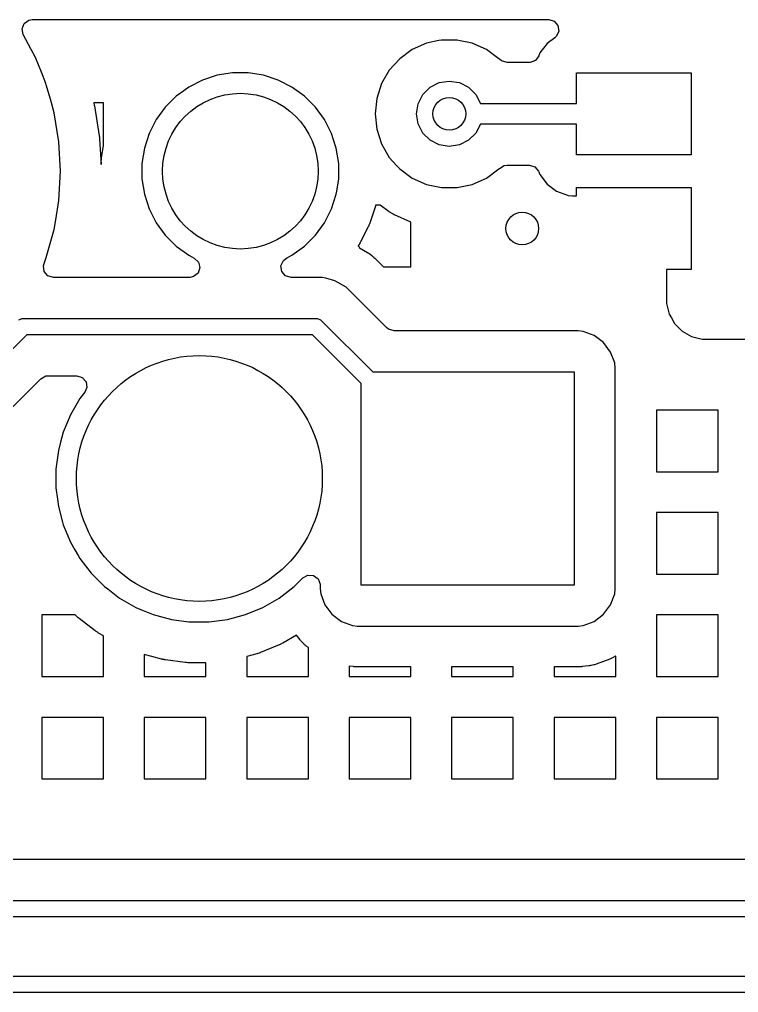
# Model space of a CAD drawing. Extents: x 2.49 to 8.57, y -5.87 to -1.87.
# Drawn here: x 6.964 to 7.3094, y -2.8491 to -2.3816 of the extents above; entities that cross this region are included whole.
import ezdxf

# ---------------------------------------------------------------- set-up
doc = ezdxf.new("R2010")
doc.units = 0
doc.header["$MEASUREMENT"] = 0
doc.layers.add('BLACK', color=7, linetype='CONTINUOUS')

msp = doc.modelspace()

# ---------------------------------------------------------------- linework, layer by layer
at = {"layer": 'BLACK', "linetype": 'CONTINUOUS'}
for p, q in [((6.96522, -2.38603), (6.96622, -2.38346)), ((6.96622, -2.38346), (6.96844, -2.38184)), ((6.96844, -2.38184), (6.97009, -2.38155)), ((6.97009, -2.38155), (7.2182, -2.38155)), ((7.2182, -2.38155), (7.22084, -2.38233)), ((7.22084, -2.38233), (7.22264, -2.38441)), ((6.96577, -2.38872), (6.96522, -2.38603)), ((6.96964, -2.39601), (6.96577, -2.38872)), ((7.22304, -2.38713), (7.22189, -2.38963)), ((7.22264, -2.38441), (7.22304, -2.38713)), ((7.15946, -2.39298), (7.15265, -2.39601)), ((7.16547, -2.3917), (7.15946, -2.39298)), ((7.15946, -2.39298), (7.15946, -2.39298)), ((7.16675, -2.39143), (7.16547, -2.3917)), ((7.1742, -2.39143), (7.16675, -2.39143)), ((7.17569, -2.39175), (7.1742, -2.39143)), ((7.18149, -2.39298), (7.17569, -2.39175)), ((7.1883, -2.39601), (7.18149, -2.39298)), ((7.18149, -2.39298), (7.18149, -2.39298)), ((7.21742, -2.39312), (7.21402, -2.39766)), ((7.22113, -2.39034), (7.21742, -2.39312)), ((7.21742, -2.39312), (7.21742, -2.39312)), ((7.22189, -2.38963), (7.22113, -2.39034)), ((6.97165, -2.3998), (6.96964, -2.39601)), ((7.15265, -2.39601), (7.14662, -2.40039)), ((7.15265, -2.39601), (7.15265, -2.39601)), ((7.19433, -2.40039), (7.1883, -2.39601)), ((7.1883, -2.39601), (7.1883, -2.39601)), ((7.21402, -2.39766), (7.21349, -2.39908)), ((7.21402, -2.39766), (7.21402, -2.39766)), ((7.21402, -2.39766), (7.21402, -2.39766)), ((6.97447, -2.40688), (6.97165, -2.3998)), ((6.97165, -2.3998), (6.97165, -2.3998)), ((6.97165, -2.3998), (6.97165, -2.3998)), ((7.14662, -2.40039), (7.14163, -2.40593)), ((7.19455, -2.40064), (7.19433, -2.40039)), ((7.19433, -2.40039), (7.19433, -2.40039)), ((7.19554, -2.40148), (7.19455, -2.40064)), ((7.19818, -2.40226), (7.19554, -2.40148)), ((7.20892, -2.40226), (7.19818, -2.40226)), ((7.20927, -2.40225), (7.20892, -2.40226)), ((7.21184, -2.40128), (7.20927, -2.40225)), ((7.21349, -2.39908), (7.21184, -2.40128)), ((6.97666, -2.41238), (6.97447, -2.40688)), ((7.06636, -2.40718), (7.05901, -2.40834)), ((7.0738, -2.40718), (7.06636, -2.40718)), ((7.06636, -2.40718), (7.06636, -2.40718)), ((7.08115, -2.40834), (7.0738, -2.40718)), ((7.0738, -2.40718), (7.0738, -2.40718)), ((7.14163, -2.40593), (7.13791, -2.41238)), ((7.2315, -2.42196), (7.2315, -2.4072)), ((7.2315, -2.4072), (7.28661, -2.4072)), ((7.28661, -2.4072), (7.28661, -2.44657)), ((7.05194, -2.41064), (7.04531, -2.41402)), ((7.05901, -2.40834), (7.05194, -2.41064)), ((7.08822, -2.41064), (7.08115, -2.40834)), ((7.09485, -2.41402), (7.08822, -2.41064)), ((7.16122, -2.41414), (7.16561, -2.41191)), ((7.16561, -2.41191), (7.17047, -2.41114)), ((7.17047, -2.41114), (7.17534, -2.41191)), ((7.17534, -2.41191), (7.17973, -2.41414)), ((6.97686, -2.41289), (6.97666, -2.41238)), ((6.9788, -2.41986), (6.97686, -2.41289)), ((6.97686, -2.41289), (6.97686, -2.41289)), ((7.04285, -2.4158), (7.03929, -2.41839)), ((7.04531, -2.41402), (7.04285, -2.4158)), ((7.10087, -2.41839), (7.09485, -2.41402)), ((7.09485, -2.41402), (7.09485, -2.41402)), ((7.13791, -2.41238), (7.1356, -2.41947)), ((7.13791, -2.41238), (7.13791, -2.41238)), ((7.15773, -2.41763), (7.16122, -2.41414)), ((7.17973, -2.41414), (7.18321, -2.41763)), ((6.97927, -2.42158), (6.9788, -2.41986)), ((6.98063, -2.42647), (6.97927, -2.42158)), ((7.00434, -2.42158), (6.99962, -2.42158)), ((6.99962, -2.42158), (6.99963, -2.42161)), ((6.99963, -2.42161), (6.99969, -2.42187)), ((7.00434, -2.44206), (7.00434, -2.42158)), ((7.03929, -2.41839), (7.03403, -2.42365)), ((7.03929, -2.41839), (7.03929, -2.41839)), ((7.03929, -2.41839), (7.03929, -2.41839)), ((7.10613, -2.42365), (7.10087, -2.41839)), ((7.1356, -2.41947), (7.13482, -2.42688)), ((7.1356, -2.41947), (7.1356, -2.41947)), ((7.1555, -2.42202), (7.15773, -2.41763)), ((7.18321, -2.41763), (7.18542, -2.42196)), ((6.99969, -2.42187), (6.99972, -2.42199)), ((6.99972, -2.42199), (6.99984, -2.42251)), ((6.99984, -2.42251), (6.99986, -2.42264)), ((6.99986, -2.42264), (6.99991, -2.4229)), ((6.99991, -2.4229), (6.99994, -2.42303)), ((6.99994, -2.42303), (7.0023, -2.43746)), ((7.03267, -2.42552), (7.02966, -2.42967)), ((7.03403, -2.42365), (7.03267, -2.42552)), ((7.03403, -2.42365), (7.03403, -2.42365)), ((7.03403, -2.42365), (7.03403, -2.42365)), ((7.1105, -2.42967), (7.10613, -2.42365)), ((7.15472, -2.42688), (7.1555, -2.42202)), ((7.18542, -2.42196), (7.2315, -2.42196)), ((6.98291, -2.44037), (6.98063, -2.42647)), ((6.98063, -2.42647), (6.98063, -2.42647)), ((6.98063, -2.42647), (6.98063, -2.42647)), ((7.02966, -2.42967), (7.02628, -2.4363)), ((7.11193, -2.43248), (7.1105, -2.42967)), ((7.13482, -2.42688), (7.1356, -2.4343)), ((7.1555, -2.43175), (7.15472, -2.42688)), ((7.11388, -2.4363), (7.11193, -2.43248)), ((7.1356, -2.4343), (7.1356, -2.4343)), ((7.1356, -2.4343), (7.1356, -2.4343)), ((7.1356, -2.4343), (7.13791, -2.44138)), ((7.15773, -2.43614), (7.1555, -2.43175)), ((7.18542, -2.4318), (7.18321, -2.43614)), ((7.2315, -2.4318), (7.18542, -2.4318)), ((7.2315, -2.44657), (7.2315, -2.4318)), ((7.0023, -2.43746), (7.00232, -2.43759)), ((7.00232, -2.43759), (7.00236, -2.43786)), ((7.00236, -2.43786), (7.00238, -2.43799)), ((7.00238, -2.43799), (7.00243, -2.43852)), ((7.00243, -2.43852), (7.00244, -2.43865)), ((7.00244, -2.43865), (7.00247, -2.43891)), ((7.00247, -2.43891), (7.00248, -2.43905)), ((7.00248, -2.43905), (7.00313, -2.45118)), ((7.02628, -2.4363), (7.02398, -2.44338)), ((7.11471, -2.43887), (7.11388, -2.4363)), ((7.11388, -2.4363), (7.11388, -2.4363)), ((7.11388, -2.4363), (7.11388, -2.4363)), ((7.11618, -2.44338), (7.11471, -2.43887)), ((7.16122, -2.43962), (7.15773, -2.43614)), ((7.16561, -2.44186), (7.16122, -2.43962)), ((7.17973, -2.43962), (7.17534, -2.44186)), ((7.18321, -2.43614), (7.17973, -2.43962)), ((6.98368, -2.45444), (6.98291, -2.44037)), ((6.98291, -2.44037), (6.98291, -2.44037)), ((7.00339, -2.44804), (7.00434, -2.44206)), ((7.02398, -2.44338), (7.02281, -2.45072)), ((7.11734, -2.45072), (7.11618, -2.44338)), ((7.13791, -2.44138), (7.13791, -2.44138)), ((7.13791, -2.44138), (7.13791, -2.44138)), ((7.13791, -2.44138), (7.14163, -2.44784)), ((7.17047, -2.44263), (7.16561, -2.44186)), ((7.17534, -2.44186), (7.17047, -2.44263)), ((7.00323, -2.44976), (7.00324, -2.44957)), ((7.00324, -2.44957), (7.0033, -2.4488)), ((7.0033, -2.4488), (7.00332, -2.44861)), ((7.00332, -2.44861), (7.00336, -2.44823)), ((7.00336, -2.44823), (7.00339, -2.44804)), ((7.14163, -2.44784), (7.14523, -2.45183)), ((7.28661, -2.44657), (7.2315, -2.44657)), ((7.00313, -2.45118), (7.00321, -2.45118)), ((7.00321, -2.45015), (7.00323, -2.44976)), ((7.00321, -2.45034), (7.00321, -2.45015)), ((7.00321, -2.45118), (7.00321, -2.45034)), ((7.02281, -2.45072), (7.02281, -2.45816)), ((7.11734, -2.45816), (7.11734, -2.45072)), ((7.14523, -2.45183), (7.14662, -2.45338)), ((7.14662, -2.45338), (7.15265, -2.45776)), ((7.1883, -2.45776), (7.19433, -2.45338)), ((7.19433, -2.45338), (7.19454, -2.45314)), ((7.19454, -2.45314), (7.19455, -2.45312)), ((7.19455, -2.45312), (7.19689, -2.45168)), ((7.19689, -2.45168), (7.19818, -2.45151)), ((7.19818, -2.45151), (7.20892, -2.45151)), ((7.20892, -2.45151), (7.21156, -2.45228)), ((7.21156, -2.45228), (7.21336, -2.45436)), ((7.21336, -2.45436), (7.21349, -2.45469)), ((6.98291, -2.46851), (6.98368, -2.45444)), ((7.02281, -2.45816), (7.02398, -2.46551)), ((7.11641, -2.46404), (7.11734, -2.45816)), ((7.15265, -2.45776), (7.15265, -2.45776)), ((7.15265, -2.45776), (7.15946, -2.46079)), ((7.18149, -2.46079), (7.1883, -2.45776)), ((7.21349, -2.45469), (7.21402, -2.45611)), ((7.21402, -2.45611), (7.21402, -2.45611)), ((7.21402, -2.45611), (7.21742, -2.46065)), ((7.15946, -2.46079), (7.15946, -2.46079)), ((7.15946, -2.46079), (7.16675, -2.46234)), ((7.16675, -2.46234), (7.16675, -2.46234)), ((7.16675, -2.46234), (7.1742, -2.46234)), ((7.1742, -2.46234), (7.18149, -2.46079)), ((7.1742, -2.46234), (7.1742, -2.46234)), ((7.21742, -2.46065), (7.21742, -2.46065)), ((7.21742, -2.46065), (7.22196, -2.46404)), ((7.2315, -2.46627), (7.2315, -2.46232)), ((7.2315, -2.46232), (7.28661, -2.46232)), ((7.28661, -2.46232), (7.28661, -2.50169)), ((7.02398, -2.46551), (7.02628, -2.47259)), ((7.11388, -2.47259), (7.11618, -2.46551)), ((7.11618, -2.46551), (7.11641, -2.46404)), ((7.22196, -2.46404), (7.22196, -2.46404)), ((7.22196, -2.46404), (7.22726, -2.46602)), ((7.22726, -2.46602), (7.22726, -2.46602)), ((7.22726, -2.46602), (7.22754, -2.46605)), ((7.22754, -2.46605), (7.22961, -2.46627)), ((7.22961, -2.46627), (7.2315, -2.46627)), ((6.98139, -2.47778), (6.98291, -2.46851)), ((6.98291, -2.46851), (6.98291, -2.46851)), ((6.98291, -2.46851), (6.98291, -2.46851)), ((7.02628, -2.47259), (7.02857, -2.47709)), ((7.1105, -2.47921), (7.11388, -2.47259)), ((7.13494, -2.4712), (7.13241, -2.47901)), ((7.135, -2.47102), (7.13494, -2.4712)), ((7.13507, -2.47079), (7.135, -2.47102)), ((7.13723, -2.47079), (7.13507, -2.47079)), ((7.14154, -2.47392), (7.13723, -2.47079)), ((7.02857, -2.47709), (7.02966, -2.47921)), ((7.14175, -2.47406), (7.14154, -2.47392)), ((7.14218, -2.47435), (7.14175, -2.47406)), ((7.1424, -2.47448), (7.14218, -2.47435)), ((7.14329, -2.47499), (7.1424, -2.47448)), ((7.14352, -2.47511), (7.14329, -2.47499)), ((7.14397, -2.47535), (7.14352, -2.47511)), ((7.1442, -2.47546), (7.14397, -2.47535)), ((7.15195, -2.47891), (7.1442, -2.47546)), ((6.97686, -2.49599), (6.98063, -2.48242)), ((6.98063, -2.48242), (6.98139, -2.47778)), ((7.02966, -2.47921), (7.03403, -2.48523)), ((7.10613, -2.48523), (7.1105, -2.47921)), ((7.13152, -2.48114), (7.1278, -2.48846)), ((7.13161, -2.48097), (7.13152, -2.48114)), ((7.13177, -2.48062), (7.13161, -2.48097)), ((7.13185, -2.48044), (7.13177, -2.48062)), ((7.13214, -2.47973), (7.13185, -2.48044)), ((7.13221, -2.47955), (7.13214, -2.47973)), ((7.13234, -2.47919), (7.13221, -2.47955)), ((7.13241, -2.47901), (7.13234, -2.47919)), ((7.15197, -2.47892), (7.15195, -2.47891)), ((7.15197, -2.50039), (7.15197, -2.47892)), ((7.03403, -2.48523), (7.03929, -2.49049)), ((7.10095, -2.49042), (7.10613, -2.48523)), ((7.03929, -2.49049), (7.04531, -2.49487)), ((7.09485, -2.49487), (7.10087, -2.49049)), ((7.10087, -2.49049), (7.10095, -2.49042)), ((7.1267, -2.49027), (7.1266, -2.49042)), ((7.1266, -2.49042), (7.12697, -2.49065)), ((7.12692, -2.48995), (7.1267, -2.49027)), ((7.12702, -2.48979), (7.12692, -2.48995)), ((7.12697, -2.49065), (7.12725, -2.49123)), ((7.12742, -2.48913), (7.12702, -2.48979)), ((7.12725, -2.49123), (7.13121, -2.49351)), ((7.12752, -2.48896), (7.12742, -2.48913)), ((7.12771, -2.48863), (7.12752, -2.48896)), ((7.1278, -2.48846), (7.12771, -2.48863)), ((6.97576, -2.49876), (6.97686, -2.49599)), ((7.04531, -2.49487), (7.04681, -2.49563)), ((7.04681, -2.49563), (7.04795, -2.49622)), ((7.04795, -2.49622), (7.04995, -2.4981)), ((7.09073, -2.49737), (7.0922, -2.49622)), ((7.0922, -2.49622), (7.09485, -2.49487)), ((7.13121, -2.49351), (7.13149, -2.49368)), ((7.13149, -2.49368), (7.13202, -2.49404)), ((7.13202, -2.49404), (7.13228, -2.49422)), ((7.13228, -2.49422), (7.1333, -2.49501)), ((7.1333, -2.49501), (7.13355, -2.49521)), ((7.13355, -2.49521), (7.13403, -2.49563)), ((7.13403, -2.49563), (7.13426, -2.49585)), ((7.13426, -2.49585), (7.13472, -2.49631)), ((7.13472, -2.49631), (7.13472, -2.49631)), ((7.13472, -2.49631), (7.13881, -2.50039)), ((6.97546, -2.49987), (6.97576, -2.49876)), ((6.97586, -2.50259), (6.97546, -2.49987)), ((7.05061, -2.50077), (7.04973, -2.50338)), ((7.04995, -2.4981), (7.05061, -2.50077)), ((7.08959, -2.49987), (7.09073, -2.49737)), ((7.08998, -2.50259), (7.08959, -2.49987)), ((7.13881, -2.50039), (7.15197, -2.50039)), ((6.97766, -2.50467), (6.97586, -2.50259)), ((6.9803, -2.50545), (6.97766, -2.50467)), ((7.04574, -2.50545), (6.9803, -2.50545)), ((7.04757, -2.50509), (7.04574, -2.50545)), ((7.04973, -2.50338), (7.04757, -2.50509)), ((7.09178, -2.50467), (7.08998, -2.50259)), ((7.09442, -2.50545), (7.09178, -2.50467)), ((7.10323, -2.50545), (7.09442, -2.50545)), ((7.10945, -2.50545), (7.10323, -2.50545)), ((7.10323, -2.50545), (7.10323, -2.50545)), ((7.10323, -2.50545), (7.10323, -2.50545)), ((7.11121, -2.50592), (7.10945, -2.50545)), ((7.10945, -2.50545), (7.10945, -2.50545)), ((7.28661, -2.50169), (7.27478, -2.50169)), ((7.27478, -2.50169), (7.27478, -2.51806)), ((7.11546, -2.50706), (7.11121, -2.50592)), ((7.11121, -2.50592), (7.11121, -2.50592)), ((7.12085, -2.51017), (7.11546, -2.50706)), ((7.11546, -2.50706), (7.11546, -2.50706)), ((7.13659, -2.52591), (7.12085, -2.51017)), ((7.12085, -2.51017), (7.12085, -2.51017)), ((7.12085, -2.51017), (7.12085, -2.51017)), ((7.12085, -2.51017), (7.12085, -2.51017)), ((7.27478, -2.51806), (7.27527, -2.51989)), ((7.27527, -2.51989), (7.27613, -2.52307)), ((7.27613, -2.52307), (7.27716, -2.52486)), ((6.96372, -2.52581), (6.96413, -2.52564)), ((6.96413, -2.52564), (6.96514, -2.52523)), ((6.96514, -2.52523), (6.96591, -2.52515)), ((6.96591, -2.52515), (7.10634, -2.52515)), ((7.10634, -2.52515), (7.10711, -2.52523)), ((7.10711, -2.52523), (7.10853, -2.52582)), ((7.10853, -2.52582), (7.10912, -2.5263)), ((7.10912, -2.5263), (7.13372, -2.5509)), ((7.14045, -2.52976), (7.13659, -2.52591)), ((7.27716, -2.52486), (7.27872, -2.52757)), ((7.27872, -2.52757), (7.28239, -2.53123)), ((6.96754, -2.53303), (6.9144, -2.58616)), ((7.10471, -2.53303), (6.96754, -2.53303)), ((7.12815, -2.55647), (7.10471, -2.53303)), ((7.14126, -2.53042), (7.14045, -2.52976)), ((7.1439, -2.53119), (7.14126, -2.53042)), ((7.2324, -2.53119), (7.1439, -2.53119)), ((7.23474, -2.53145), (7.2324, -2.53119)), ((7.2324, -2.53119), (7.2324, -2.53119)), ((7.2324, -2.53119), (7.2324, -2.53119)), ((7.2324, -2.53119), (7.2324, -2.53119)), ((7.24005, -2.53343), (7.23474, -2.53145)), ((7.23474, -2.53145), (7.23474, -2.53145)), ((7.24459, -2.53682), (7.24005, -2.53343)), ((7.24005, -2.53343), (7.24005, -2.53343)), ((7.28239, -2.53123), (7.28688, -2.53383)), ((7.28688, -2.53383), (7.29189, -2.53517)), ((7.24798, -2.54136), (7.24459, -2.53682)), ((7.24459, -2.53682), (7.24459, -2.53682)), ((7.29189, -2.53517), (7.29189, -2.53517)), ((7.29189, -2.53517), (7.43881, -2.53517)), ((7.24993, -2.54657), (7.24798, -2.54136)), ((7.24798, -2.54136), (7.24798, -2.54136)), ((7.24996, -2.54667), (7.24993, -2.54657)), ((7.25022, -2.54901), (7.24996, -2.54667)), ((7.13372, -2.5509), (7.23051, -2.5509)), ((7.23051, -2.5509), (7.23051, -2.65326)), ((7.25022, -2.54961), (7.25022, -2.54901)), ((7.25022, -2.59882), (7.25022, -2.54961)), ((6.92923, -2.5992), (6.97427, -2.55416)), ((6.97427, -2.55416), (6.97668, -2.55284)), ((6.97668, -2.55284), (6.97772, -2.55273)), ((6.97772, -2.55273), (6.99149, -2.55273)), ((6.99149, -2.55273), (6.99413, -2.55351)), ((6.99413, -2.55351), (6.99593, -2.55558)), ((6.99593, -2.55558), (6.99633, -2.55831)), ((7.12815, -2.65326), (7.12815, -2.55647)), ((6.99537, -2.56058), (6.99297, -2.56371)), ((6.99633, -2.55831), (6.99537, -2.56058)), ((6.99238, -2.56474), (6.98845, -2.57153)), ((6.99297, -2.56371), (6.99238, -2.56474)), ((6.99297, -2.56371), (6.99297, -2.56371)), ((6.99297, -2.56371), (6.99297, -2.56371)), ((7.29961, -2.56921), (7.27001, -2.56921)), ((7.27001, -2.56921), (7.27001, -2.59882)), ((7.29961, -2.59882), (7.29961, -2.56921)), ((6.98845, -2.57153), (6.98499, -2.57988)), ((6.98845, -2.57153), (6.98845, -2.57153)), ((6.98499, -2.57988), (6.98373, -2.58461)), ((6.98373, -2.58461), (6.98266, -2.58861)), ((6.98266, -2.58861), (6.98148, -2.59756)), ((6.98266, -2.58861), (6.98266, -2.58861)), ((6.98148, -2.59756), (6.98148, -2.6066)), ((7.25022, -2.64803), (7.25022, -2.59882)), ((7.27001, -2.59882), (7.29961, -2.59882)), ((6.98148, -2.6066), (6.98218, -2.61195)), ((6.98218, -2.61195), (6.98266, -2.61555)), ((6.98266, -2.61555), (6.98465, -2.62301)), ((7.29961, -2.61843), (7.27001, -2.61843)), ((7.27001, -2.61843), (7.27001, -2.64803)), ((7.29961, -2.64803), (7.29961, -2.61843)), ((6.98465, -2.62301), (6.98499, -2.62428)), ((6.98499, -2.62428), (6.98845, -2.63263)), ((6.98845, -2.63263), (6.98845, -2.63263)), ((6.98845, -2.63263), (6.99058, -2.63631)), ((6.99058, -2.63631), (6.99215, -2.63903)), ((6.99215, -2.63903), (6.99297, -2.64045)), ((6.99297, -2.64045), (6.99847, -2.64762)), ((6.99847, -2.64762), (6.99847, -2.64762)), ((6.99847, -2.64762), (7.00486, -2.65401)), ((7.09593, -2.65401), (7.10011, -2.64983)), ((7.10011, -2.64983), (7.10253, -2.64851)), ((7.10253, -2.64851), (7.10527, -2.64871)), ((7.10527, -2.64871), (7.10747, -2.65035)), ((7.10747, -2.65035), (7.10843, -2.65293)), ((7.25022, -2.65515), (7.25022, -2.64803)), ((7.27001, -2.64803), (7.29961, -2.64803)), ((7.00486, -2.65401), (7.00486, -2.65401)), ((7.00486, -2.65401), (7.00486, -2.65401)), ((7.00486, -2.65401), (7.00634, -2.65515)), ((7.00634, -2.65515), (7.01202, -2.65951)), ((7.08876, -2.65951), (7.09593, -2.65401)), ((7.10843, -2.65293), (7.10844, -2.65328)), ((7.10844, -2.65328), (7.10844, -2.65515)), ((7.10844, -2.65515), (7.10844, -2.65515)), ((7.10844, -2.65515), (7.1087, -2.65749)), ((7.23051, -2.65326), (7.12815, -2.65326)), ((7.24996, -2.65749), (7.25022, -2.65515)), ((7.01202, -2.65951), (7.01202, -2.65951)), ((7.01202, -2.65951), (7.01202, -2.65951)), ((7.01202, -2.65951), (7.01985, -2.66402)), ((7.08094, -2.66402), (7.08876, -2.65951)), ((7.1087, -2.65749), (7.11068, -2.6628)), ((7.24798, -2.6628), (7.24996, -2.65749)), ((7.01985, -2.66402), (7.01985, -2.66402)), ((7.01985, -2.66402), (7.01985, -2.66402)), ((7.01985, -2.66402), (7.02344, -2.66551)), ((7.07259, -2.66748), (7.08094, -2.66402)), ((7.11068, -2.6628), (7.11068, -2.6628)), ((7.11068, -2.6628), (7.11407, -2.66734)), ((7.24459, -2.66734), (7.24798, -2.6628)), ((6.99076, -2.66764), (6.97473, -2.66764)), ((6.97473, -2.66764), (6.97473, -2.69724)), ((6.99122, -2.6681), (6.99076, -2.66764)), ((6.99133, -2.66821), (6.99122, -2.6681)), ((6.99157, -2.66843), (6.99133, -2.66821)), ((6.99169, -2.66854), (6.99157, -2.66843)), ((6.99217, -2.66896), (6.99169, -2.66854)), ((6.99229, -2.66906), (6.99217, -2.66896)), ((6.99254, -2.66927), (6.99229, -2.66906)), ((6.99267, -2.66937), (6.99254, -2.66927)), ((7.00034, -2.67526), (6.99267, -2.66937)), ((7.02344, -2.66551), (7.02819, -2.66748)), ((7.02819, -2.66748), (7.03692, -2.66982)), ((7.06387, -2.66982), (7.07259, -2.66748)), ((7.11407, -2.66734), (7.11407, -2.66734)), ((7.11407, -2.66734), (7.11861, -2.67073)), ((7.24005, -2.67073), (7.24459, -2.66734)), ((7.29961, -2.66764), (7.27001, -2.66764)), ((7.27001, -2.66764), (7.27001, -2.69724)), ((7.29961, -2.69724), (7.29961, -2.66764)), ((7.03692, -2.66982), (7.04532, -2.67092)), ((7.04532, -2.67092), (7.04588, -2.671)), ((7.04588, -2.671), (7.04588, -2.671)), ((7.04588, -2.671), (7.04588, -2.671)), ((7.04588, -2.671), (7.05491, -2.671)), ((7.05491, -2.671), (7.06387, -2.66982)), ((7.05491, -2.671), (7.05491, -2.671)), ((7.11861, -2.67073), (7.11861, -2.67073)), ((7.11861, -2.67073), (7.12392, -2.67271)), ((7.12392, -2.67271), (7.12392, -2.67271)), ((7.12392, -2.67271), (7.12419, -2.67274)), ((7.12419, -2.67274), (7.12626, -2.67297)), ((7.12626, -2.67297), (7.2324, -2.67297)), ((7.2324, -2.67297), (7.23474, -2.67271)), ((7.23474, -2.67271), (7.24005, -2.67073)), ((7.00047, -2.67535), (7.00034, -2.67526)), ((7.00073, -2.67554), (7.00047, -2.67535)), ((7.00086, -2.67563), (7.00073, -2.67554)), ((7.0014, -2.67599), (7.00086, -2.67563)), ((7.00153, -2.67607), (7.0014, -2.67599)), ((7.00181, -2.67624), (7.00153, -2.67607)), ((7.00194, -2.67633), (7.00181, -2.67624)), ((7.00434, -2.67771), (7.00194, -2.67633)), ((7.00434, -2.69724), (7.00434, -2.67771)), ((7.09707, -2.67735), (7.09047, -2.68116)), ((7.0988, -2.67965), (7.09707, -2.67735)), ((7.08874, -2.68201), (7.0798, -2.68572)), ((7.08889, -2.68195), (7.08874, -2.68201)), ((7.08918, -2.68182), (7.08889, -2.68195)), ((7.08932, -2.68175), (7.08918, -2.68182)), ((7.0899, -2.68147), (7.08932, -2.68175)), ((7.09004, -2.68139), (7.0899, -2.68147)), ((7.09033, -2.68124), (7.09004, -2.68139)), ((7.09047, -2.68116), (7.09033, -2.68124)), ((7.09902, -2.67992), (7.0988, -2.67965)), ((7.09948, -2.68045), (7.09902, -2.67992)), ((7.09971, -2.68071), (7.09948, -2.68045)), ((7.1007, -2.6817), (7.09971, -2.68071)), ((7.10096, -2.68194), (7.1007, -2.6817)), ((7.10149, -2.6824), (7.10096, -2.68194)), ((7.10176, -2.68261), (7.10149, -2.6824)), ((7.10276, -2.68336), (7.10176, -2.68261)), ((7.10276, -2.69724), (7.10276, -2.68336)), ((7.02394, -2.68664), (7.02394, -2.69724)), ((7.02763, -2.68763), (7.02394, -2.68664)), ((7.03216, -2.68884), (7.02763, -2.68763)), ((7.07798, -2.68634), (7.07316, -2.68763)), ((7.07316, -2.68763), (7.07316, -2.69724)), ((7.07813, -2.68629), (7.07798, -2.68634)), ((7.07844, -2.6862), (7.07813, -2.68629)), ((7.07859, -2.68615), (7.07844, -2.6862)), ((7.0792, -2.68594), (7.07859, -2.68615)), ((7.07935, -2.68589), (7.0792, -2.68594)), ((7.07965, -2.68578), (7.07935, -2.68589)), ((7.0798, -2.68572), (7.07965, -2.68578)), ((7.25006, -2.68761), (7.24883, -2.68828)), ((7.25036, -2.68743), (7.25006, -2.68761)), ((7.2504, -2.68741), (7.25036, -2.68743)), ((7.2504, -2.69724), (7.2504, -2.68741)), ((7.03231, -2.68888), (7.03216, -2.68884)), ((7.03262, -2.68895), (7.03231, -2.68888)), ((7.03278, -2.68899), (7.03262, -2.68895)), ((7.03341, -2.68911), (7.03278, -2.68899)), ((7.03357, -2.68914), (7.03341, -2.68911)), ((7.03388, -2.68919), (7.03357, -2.68914)), ((7.03404, -2.68922), (7.03388, -2.68919)), ((7.04364, -2.69048), (7.03404, -2.68922)), ((7.04379, -2.6905), (7.04364, -2.69048)), ((7.04411, -2.69053), (7.04379, -2.6905)), ((7.04427, -2.69054), (7.04411, -2.69053)), ((7.04491, -2.69058), (7.04427, -2.69054)), ((7.04507, -2.69059), (7.04491, -2.69058)), ((7.0454, -2.6906), (7.04507, -2.69059)), ((7.04556, -2.6906), (7.0454, -2.6906)), ((7.05355, -2.6906), (7.04556, -2.6906)), ((7.05355, -2.69724), (7.05355, -2.6906)), ((7.12443, -2.69249), (7.12237, -2.69227)), ((7.12237, -2.69227), (7.12237, -2.69724)), ((7.12456, -2.6925), (7.12443, -2.69249)), ((7.12482, -2.69252), (7.12456, -2.6925)), ((7.12495, -2.69253), (7.12482, -2.69252)), ((7.12548, -2.69256), (7.12495, -2.69253)), ((7.12561, -2.69256), (7.12548, -2.69256)), ((7.12587, -2.69257), (7.12561, -2.69256)), ((7.126, -2.69257), (7.12587, -2.69257)), ((7.15197, -2.69257), (7.126, -2.69257)), ((7.15197, -2.69724), (7.15197, -2.69257)), ((7.17158, -2.69257), (7.17158, -2.69724)), ((7.20119, -2.69257), (7.17158, -2.69257)), ((7.20119, -2.69724), (7.20119, -2.69257)), ((7.23266, -2.69257), (7.22079, -2.69257)), ((7.22079, -2.69257), (7.22079, -2.69724)), ((7.23279, -2.69257), (7.23266, -2.69257)), ((7.23305, -2.69256), (7.23279, -2.69257)), ((7.23318, -2.69256), (7.23305, -2.69256)), ((7.23371, -2.69253), (7.23318, -2.69256)), ((7.23384, -2.69252), (7.23371, -2.69253)), ((7.2341, -2.6925), (7.23384, -2.69252)), ((7.23423, -2.69249), (7.2341, -2.6925)), ((7.23745, -2.69214), (7.23423, -2.69249)), ((7.23775, -2.6921), (7.23745, -2.69214)), ((7.23836, -2.692), (7.23775, -2.6921)), ((7.23866, -2.69194), (7.23836, -2.692)), ((7.23985, -2.69165), (7.23866, -2.69194)), ((7.24014, -2.69157), (7.23985, -2.69165)), ((7.24073, -2.6914), (7.24014, -2.69157)), ((7.24102, -2.6913), (7.24073, -2.6914)), ((7.24756, -2.68886), (7.24102, -2.6913)), ((7.24788, -2.68873), (7.24756, -2.68886)), ((7.24852, -2.68843), (7.24788, -2.68873)), ((7.24883, -2.68828), (7.24852, -2.68843)), ((6.97473, -2.69724), (7.00434, -2.69724)), ((7.02394, -2.69724), (7.05355, -2.69724)), ((7.07316, -2.69724), (7.10276, -2.69724)), ((7.12237, -2.69724), (7.15197, -2.69724)), ((7.17158, -2.69724), (7.20119, -2.69724)), ((7.22079, -2.69724), (7.2504, -2.69724)), ((7.27001, -2.69724), (7.29961, -2.69724)), ((7.00434, -2.71685), (6.97473, -2.71685)), ((6.97473, -2.71685), (6.97473, -2.74646)), ((7.00434, -2.74646), (7.00434, -2.71685)), ((7.05355, -2.71685), (7.02394, -2.71685)), ((7.02394, -2.71685), (7.02394, -2.74646)), ((7.05355, -2.74646), (7.05355, -2.71685)), ((7.10276, -2.71685), (7.07316, -2.71685)), ((7.07316, -2.71685), (7.07316, -2.74646)), ((7.10276, -2.74646), (7.10276, -2.71685)), ((7.15197, -2.71685), (7.12237, -2.71685)), ((7.12237, -2.71685), (7.12237, -2.74646)), ((7.15197, -2.74646), (7.15197, -2.71685)), ((7.20119, -2.71685), (7.17158, -2.71685)), ((7.17158, -2.71685), (7.17158, -2.74646)), ((7.20119, -2.74646), (7.20119, -2.71685)), ((7.2504, -2.71685), (7.22079, -2.71685)), ((7.22079, -2.71685), (7.22079, -2.74646)), ((7.2504, -2.74646), (7.2504, -2.71685)), ((7.29961, -2.71685), (7.27001, -2.71685)), ((7.27001, -2.71685), (7.27001, -2.74646)), ((7.29961, -2.74646), (7.29961, -2.71685)), ((6.97473, -2.74646), (7.00434, -2.74646)), ((7.02394, -2.74646), (7.05355, -2.74646)), ((7.07316, -2.74646), (7.10276, -2.74646)), ((7.12237, -2.74646), (7.15197, -2.74646)), ((7.17158, -2.74646), (7.20119, -2.74646)), ((7.22079, -2.74646), (7.2504, -2.74646)), ((7.27001, -2.74646), (7.29961, -2.74646)), ((7.41678, -2.78513), (6.96051, -2.78513)), ((6.93622, -2.80484), (7.42772, -2.80484)), ((7.42707, -2.81271), (6.93622, -2.81271)), ((5.75983, -2.84118), (7.64042, -2.84118)), ((7.63879, -2.84905), (5.75819, -2.84905))]:
    msp.add_line(p, q, dxfattribs=at)
at = {"layer": 'BLACK'}
for centre, radius in [((7.07008, -2.45444), 0.0374), ((7.17047, -2.42688), 0.00787), ((7.20551, -2.482), 0.00787), ((7.05039, -2.60208), 0.05906)]:
    msp.add_circle(centre, radius, dxfattribs=at)

doc.saveas('drawing.dxf')
